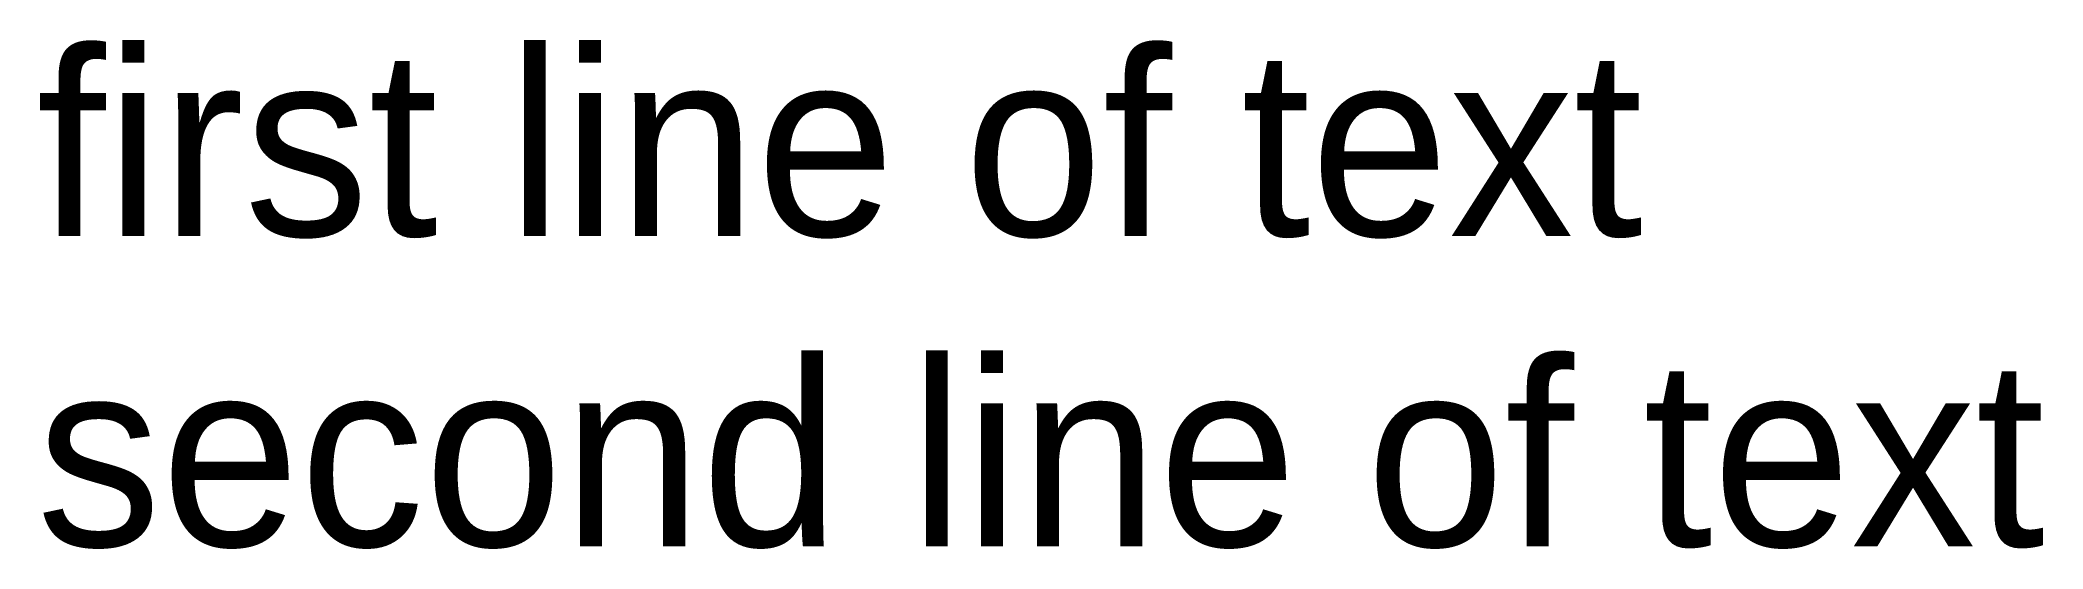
# Model space of a CAD drawing. Extents: x -10.5 to -8.35, y 13.96 to 14.51.
import ezdxf

# ---------------------------------------------------------------- set-up
doc = ezdxf.new("R2010")
doc.units = 0
doc.header["$MEASUREMENT"] = 0
doc.layers.get('0').update_dxf_attribs({"linetype": 'CONTINUOUS'})

msp = doc.modelspace()

# ---------------------------------------------------------------- texts
at = {"insert": (-10.5, 14.5, -3.3), "char_height": 0.2, "width": 21, "attachment_point": 1}
msp.add_mtext('first line of text\\Psecond line of text', dxfattribs=at)

doc.saveas('drawing.dxf')
